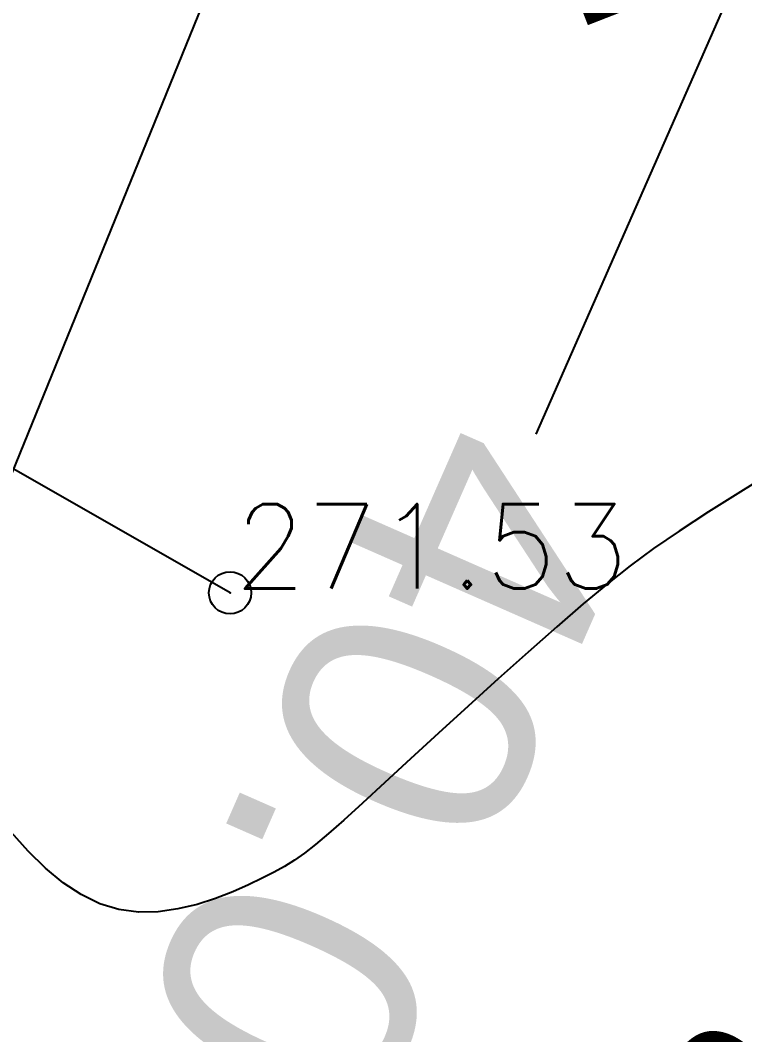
# Model space of a CAD drawing. Header units: millimetres. Extents: x 524954 to 526204, y 9523489 to 9524010.
# Drawn here: x 525212.41 to 525220.98, y 9523692.52 to 9523704.53 of the extents above; entities that cross this region are included whole.
import ezdxf
from ezdxf.enums import TextEntityAlignment as Align

# ---------------------------------------------------------------- set-up
doc = ezdxf.new("R2010")
doc.units = ezdxf.units.MM
doc.header["$PDMODE"] = 32
doc.header["$PDSIZE"] = 0.5
for name, color, linetype in [('Cloture', 7, 'Continuous'), ('CN_01_00', 3, 'Continuous'), ('Cotation Courbes de niveau', 7, 'Continuous'), ('Route - Route de la corniche de Brazzaville - Tabulations', 7, 'Continuous'), ('Route - Route de la corniche de Brazzaville - Textes - Arcs', 1, 'Continuous'), ('Route - Route de la corniche de Brazzaville - Textes - Tabulations', 1, 'Continuous'), ('TopoAlt', 3, 'Continuous'), ('TOPOJIS', 7, 'Continuous')]:
    doc.layers.add(name, color=color, linetype=linetype)
doc.styles.add('Affichages route', font='arial.ttf', dxfattribs={"height": 0.5})
doc.styles.add('Simplex 1.0', font='Simplex.shx', dxfattribs={"width": 0.99, "height": 1})
doc.styles.add('Verdana 1.0', font='verdana.ttf', dxfattribs={"width": 0.99, "height": 1})
doc.linetypes.add('LIMITE1', pattern='A,6.35,-2.54,[133,ltypeshp.shx,S=2.54,R=0,X=-2.54,Y=0],-2.54,25.4', length=36.83)

# ---------------------------------------------------------------- blocks, each defined once
blk = doc.blocks.new('TCPOINT M')
at = {"color": 0}
blk.add_point((0, 0), dxfattribs=at)
at = {"layer": 'TopoAlt', "style": 'Simplex 1.0', "width": 0.99}
blk.add_attdef('ALT', (0.15, 0.15), '', height=1, dxfattribs=at)

msp = doc.modelspace()

# ---------------------------------------------------------------- linework, layer by layer
at = {"layer": 'Cloture', "linetype": 'LIMITE1', "ltscale": 0.1, "flags": 128}
msp.add_lwpolyline([(525214.892, 9523697.749), (525206.84, 9523702.347), (525207.543, 9523706.164), (525210.801, 9523716.757), (525212.086, 9523718.273), (525222.437, 9523726.793), (525228.28, 9523713.414)], dxfattribs=at)
at = {"layer": 'CN_01_00', "elevation": 271, "flags": 128}
msp.add_lwpolyline([(525221.465, 9523699.273), (525220.967, 9523698.966), (525220.554, 9523698.706), (525220.207, 9523698.48), (525219.906, 9523698.272), (525219.63, 9523698.069), (525219.359, 9523697.856), (525219.073, 9523697.619), (525218.759, 9523697.347), (525218.419, 9523697.047), (525218.066, 9523696.731), (525217.71, 9523696.407), (525217.36, 9523696.088), (525217.028, 9523695.783), (525216.724, 9523695.503), (525216.458, 9523695.26), (525216.237, 9523695.06), (525216.056, 9523694.899), (525215.905, 9523694.771), (525215.774, 9523694.668), (525215.655, 9523694.584), (525215.538, 9523694.511), (525215.414, 9523694.443), (525215.273, 9523694.372), (525215.109, 9523694.293), (525214.923, 9523694.211), (525214.719, 9523694.132), (525214.502, 9523694.062), (525214.275, 9523694.008), (525214.042, 9523693.975), (525213.808, 9523693.971), (525213.577, 9523694.001), (525213.351, 9523694.07), (525213.131, 9523694.177), (525212.917, 9523694.318), (525212.708, 9523694.49), (525212.503, 9523694.691), (525212.302, 9523694.916)], dxfattribs=at)
at = {"layer": 'Route - Route de la corniche de Brazzaville - Tabulations'}
msp.add_line((525242.67, 9523754.549), (525218.512, 9523699.627), dxfattribs=at)
at = {"layer": 'Route - Route de la corniche de Brazzaville - Textes - Arcs'}
msp.add_line((525232.227, 9523748.111), (525205.839, 9523683.276), dxfattribs=at)

# ---------------------------------------------------------------- block references
at = {"layer": 'TOPOJIS'}
ref = msp.add_blockref('TCPOINT M', (525214.892, 9523697.749, 271.53), dxfattribs=at)
ref.add_attrib('ALT', '271.53', (525214.942, 9523697.799, 271.53), dxfattribs={"layer": 'TopoAlt', "height": 1, "style": 'Simplex 1.0', "width": 0.99})

# ---------------------------------------------------------------- texts
at = {"layer": 'Cotation Courbes de niveau', "style": 'Verdana 1.0', "width": 0.99}
for s, rotation, p in [('272', 21.2898, (525220.528, 9523705.818, 272)), ('270', 42.4884, (525219.88, 9523690.991, 270))]:
    msp.add_text(s, height=1.5, rotation=rotation, dxfattribs=at).set_placement(p, align=Align.MIDDLE_CENTER)
at = {"layer": 'Route - Route de la corniche de Brazzaville - Textes - Tabulations', "style": 'Affichages route'}
msp.add_text('40.0', height=3, rotation=246.2565, dxfattribs=at).set_placement((525218.411, 9523699.398), align=Align.MIDDLE_LEFT)

doc.saveas('drawing.dxf')
